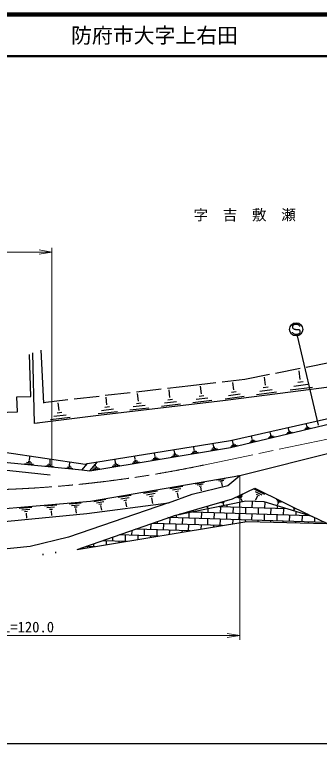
# Model space of a CAD drawing. Units: millimetres, scale not verified. Extents: x 40000 to 680000, y 20000 to 380000.
# Drawn here: x 391492 to 464533, y 205000 to 380000 of the extents above; entities that cross this region are included whole.
import ezdxf
from ezdxf.enums import TextEntityAlignment as Align

# ---------------------------------------------------------------- set-up
doc = ezdxf.new("R2010")
doc.units = ezdxf.units.MM
doc.header["$LTSCALE"] = 1000
doc.linetypes.add('CHAIN', pattern=[18.5, 12, -1.5, 3.5, -1.5])
doc.linetypes.add('DASHED', pattern=[7.5, 6, -1.5])
for name, color, linetype, lineweight in [('M-BGD', 7, 'Continuous', 25), ('M-BGD-EXST', 7, 'Continuous', 25), ('M-BMK', 2, 'CHAIN', 13), ('M-BMK-HTXT', 7, 'DASHED', 13), ('M-STR-HTXT', 7, 'Continuous', 13), ('M-TTL', 2, 'Continuous', 140), ('M-TTL-BAND', 7, 'Continuous', 25), ('M-TTL-LINE', 7, 'Continuous', 50)]:
    doc.layers.add(name, color=color, linetype=linetype, lineweight=lineweight)
doc.layers.add('M-TTL-TXT', color=7, linetype='Continuous')
doc.styles.add('ＭＳ ゴシック', font='')
doc.styles.get('ＭＳ ゴシック').set_extended_font_data('MS Gothic')

# ---------------------------------------------------------------- blocks, each defined once
blk = doc.blocks.new('open_arrow')
at = {"color": 0, "linetype": 'Continuous', "lineweight": -2}
blk.add_lwpolyline([(7.5, 1.25), (0, 0), (7.5, -1.25)], dxfattribs=at)

msp = doc.modelspace()

# ---------------------------------------------------------------- linework, layer by layer
at = {"layer": 'M-BGD'}
for p, q in [((397757, 299428), (398418, 286717)), ((395361, 288283), (395063, 298422)), ((396282, 281785), (395825, 298818)), ((459928, 292354), (459662, 294482)), ((451587, 290997), (451338, 292902)), ((436249, 288937), (436034, 290748)), ((443998, 289870), (443763, 291670)), ((451053, 290443), (452244, 290598)), ((457534, 289893), (462855, 290559)), ((474770, 291509), (457601, 289360)), ((458432, 290816), (461758, 291232)), ((459330, 291739), (460660, 291905)), ((421187, 287175), (420970, 289005)), ((428730, 288055), (428514, 289874)), ((457601, 289360), (442043, 287327)), ((442739, 288562), (445551, 288929)), ((443494, 289347), (444619, 289494)), ((449454, 288780), (454218, 289403)), ((450254, 289611), (453231, 290000)), ((392048, 288186), (395361, 288283)), ((392153, 284591), (392048, 288186)), ((442043, 287327), (411587, 283717)), ((413616, 286292), (413398, 288133)), ((427443, 286749), (430286, 287086)), ((428215, 287533), (429352, 287667)), ((434199, 286856), (438729, 287393)), ((434968, 287636), (437799, 287972)), ((435737, 288416), (436869, 288551)), ((441984, 287777), (446483, 288365)), ((402191, 284924), (401953, 286809)), ((412313, 284970), (415191, 285311)), ((413095, 285763), (414246, 285900)), ((419116, 285073), (423692, 285616)), ((419892, 285861), (422753, 286200)), ((420669, 286649), (421813, 286785)), ((426671, 285966), (431220, 286505)), ((443225, 277761), (479914, 285976)), ((378843, 284200), (392153, 284591)), ((411587, 283717), (396282, 281785)), ((400867, 283560), (403812, 283932)), ((401662, 284378), (402840, 284527)), ((411532, 284177), (416136, 284723)), ((397157, 281887), (397082, 281878)), ((397145, 281874), (397098, 281869)), ((397132, 281861), (397113, 281859)), ((397124, 281853), (397127, 281823)), ((400073, 282742), (404785, 283337)), ((443265, 276030), (467317, 281836)), ((445439, 269321), (491612, 280902)), ((457097, 279968), (457451, 280054)), ((457240, 280153), (457103, 280719)), ((461003, 280454), (462349, 280779)), ((461207, 280717), (462048, 280920)), ((461410, 280979), (461747, 281060)), ((461546, 281154), (461416, 281693)), ((448411, 278099), (448260, 278724)), ((452262, 278359), (453751, 278719)), ((452487, 278650), (453418, 278874)), ((452712, 278941), (453084, 279030)), ((452862, 279134), (452719, 279730)), ((456669, 279415), (458085, 279757)), ((456883, 279692), (457768, 279906)), ((408955, 272232), (443225, 277761)), ((439220, 276239), (439108, 276922)), ((443225, 276194), (444863, 276589)), ((443473, 276513), (444496, 276760)), ((443721, 276833), (444130, 276932)), ((443886, 277046), (443728, 277701)), ((447781, 277285), (449344, 277663)), ((448017, 277590), (448994, 277826)), ((448254, 277896), (448644, 277990)), ((389051, 274905), (408409, 272032)), ((409531, 270464), (443265, 276030)), ((429851, 274710), (429736, 275406)), ((433796, 274645), (435519, 274929)), ((434076, 274956), (435153, 275134)), ((434357, 275268), (434788, 275339)), ((434544, 275476), (434430, 276165)), ((438479, 275416), (440186, 275697)), ((438757, 275724), (439824, 275900)), ((439035, 276033), (439462, 276104)), ((376818, 273740), (407616, 270651)), ((395041, 272961), (395124, 273793)), ((399975, 272348), (400049, 273086)), ((415672, 272397), (415553, 273113)), ((420222, 272957), (420666, 273030)), ((420415, 273171), (420298, 273880)), ((424379, 273094), (426135, 273384)), ((424665, 273412), (425763, 273593)), ((424951, 273730), (425390, 273803)), ((425141, 273942), (425025, 274645)), ((429096, 273871), (430836, 274158)), ((429379, 274186), (430466, 274365)), ((429662, 274501), (430097, 274572)), ((400017, 269400), (378108, 271746)), ((393919, 272235), (395997, 272026)), ((394340, 272507), (395638, 272377)), ((394760, 272780), (395280, 272728)), ((398979, 271703), (400823, 271519)), ((399353, 271945), (400505, 271830)), ((399726, 272187), (400187, 272141)), ((404134, 271409), (405146, 271308)), ((404462, 271622), (404867, 271581)), ((404680, 271764), (404745, 272412)), ((407627, 270650), (408955, 272232)), ((408409, 272032), (408955, 272232)), ((409531, 270464), (411337, 272617)), ((410421, 271075), (411551, 271262)), ((410715, 271402), (411167, 271477)), ((410912, 271620), (410844, 272029)), ((414895, 271533), (416685, 271828)), ((415186, 271857), (416305, 272042)), ((415477, 272181), (415925, 272255)), ((419645, 272315), (421418, 272608)), ((419934, 272636), (421042, 272819)), ((403805, 271197), (405425, 271034)), ((407616, 270651), (409531, 270464)), ((410127, 270748), (411934, 271046)), ((409689, 263201), (445439, 269321)), ((441921, 268520), (439988, 268189)), ((441608, 268168), (440400, 267961)), ((441296, 267816), (440812, 267733)), ((442601, 266946), (445439, 269321)), ((445118, 269238), (444850, 269193)), ((445074, 269190), (444907, 269161)), ((445031, 269141), (444964, 269130)), ((445002, 269108), (445020, 269001)), ((431793, 266668), (428709, 266139)), ((431294, 266106), (429366, 265776)), ((434022, 264832), (442601, 266946)), ((437037, 267646), (434737, 267252)), ((436665, 267227), (435227, 266981)), ((436293, 266808), (435718, 266710)), ((436045, 266529), (436202, 265609)), ((441087, 267581), (441219, 266807)), ((443711, 263696), (449035, 266313)), ((451497, 264767), (448907, 266054)), ((449035, 266313), (462806, 259473)), ((419426, 264547), (416308, 264013)), ((425757, 265605), (422387, 265028)), ((425211, 264991), (423105, 264631)), ((424666, 264378), (423824, 264233)), ((428403, 262778), (434022, 264832)), ((430795, 265544), (430024, 265412)), ((430462, 265170), (430674, 263936)), ((446200, 264730), (444672, 263979)), ((446026, 264360), (445071, 263891)), ((449687, 264374), (449173, 263338)), ((450819, 264620), (449199, 265424)), ((450140, 264472), (449492, 264794)), ((374163, 260074), (409689, 263201)), ((428403, 262778), (404373, 254546)), ((407467, 262714), (404576, 262460)), ((408829, 260240), (428403, 262778)), ((413347, 263531), (410472, 263039)), ((412882, 263008), (411085, 262700)), ((418921, 263979), (416973, 263646)), ((418417, 263411), (417637, 263278)), ((418080, 263033), (418294, 261786)), ((424303, 263968), (424533, 262621)), ((429619, 259611), (443711, 263696)), ((446924, 263146), (429619, 259611)), ((441805, 263042), (440860, 262768)), ((441669, 262849), (441079, 262677)), ((441533, 262655), (441297, 262587)), ((441442, 262527), (441552, 262149)), ((445393, 262833), (445357, 261688)), ((445852, 263990), (445470, 263803)), ((445736, 263744), (446037, 263133)), ((451284, 263008), (446924, 263146)), ((448416, 263099), (448369, 261592)), ((462806, 259473), (451284, 263008)), ((451427, 262964), (451381, 261497)), ((455542, 262920), (454249, 263562)), ((454638, 262724), (454381, 262207)), ((455203, 262847), (454395, 263248)), ((454864, 262773), (454541, 262934)), ((395644, 261660), (392623, 261394)), ((395118, 261157), (393229, 260991)), ((401588, 262190), (398632, 261930)), ((401073, 261698), (399226, 261535)), ((400558, 261206), (399819, 261140)), ((400214, 260877), (400318, 259695)), ((406963, 262233), (405156, 262074)), ((406459, 261751), (405737, 261688)), ((406124, 261430), (406225, 260274)), ((412416, 262484), (411698, 262361)), ((412106, 262135), (412303, 260985)), ((434433, 260966), (434060, 260858)), ((434380, 260890), (434146, 260822)), ((434326, 260814), (434232, 260787)), ((434290, 260763), (434333, 260614)), ((437970, 261962), (437323, 261774)), ((437877, 261830), (437472, 261712)), ((437784, 261697), (437622, 261650)), ((437722, 261609), (437797, 261350)), ((437806, 261283), (437779, 260419)), ((456763, 261327), (440531, 261840)), ((440838, 261830), (440791, 260324)), ((442358, 262213), (442344, 261783)), ((443850, 261735), (443803, 260229)), ((446863, 261640), (446815, 260134)), ((449875, 261545), (449827, 260039)), ((452887, 261450), (452839, 259944)), ((454413, 262048), (454393, 261402)), ((455899, 261355), (455851, 259849)), ((458946, 261305), (458259, 261646)), ((458466, 261201), (458329, 260926)), ((458766, 261266), (458336, 261479)), ((458586, 261227), (458414, 261312)), ((374091, 256797), (408829, 260240)), ((394591, 260654), (393836, 260587)), ((394240, 260318), (394346, 259110)), ((406484, 251532), (429619, 259611)), ((465907, 258024), (428245, 259213)), ((428695, 259199), (428647, 257693)), ((430219, 259734), (430201, 259151)), ((431171, 260048), (431051, 260013)), ((431154, 260024), (431079, 260002)), ((431137, 259999), (431106, 259990)), ((431125, 259983), (431139, 259934)), ((431707, 259103), (431659, 257597)), ((433254, 260354), (433213, 259056)), ((462241, 259647), (434138, 260534)), ((434719, 259008), (434672, 257502)), ((434771, 260664), (434767, 260514)), ((436273, 260467), (436225, 258961)), ((439285, 260372), (439237, 258866)), ((442297, 260277), (442249, 258771)), ((445309, 260182), (445261, 258675)), ((448321, 260086), (448274, 258580)), ((451333, 259991), (451286, 258485)), ((454345, 259896), (454298, 258390)), ((457357, 259801), (457310, 258295)), ((458893, 260674), (458863, 259753)), ((460369, 259706), (460322, 258200)), ((461831, 259936), (461658, 260022)), ((461710, 259909), (461676, 259840)), ((461786, 259926), (461678, 259980)), ((461741, 259916), (461697, 259938)), ((461879, 259758), (461876, 259658)), ((466340, 257821), (462806, 259473)), ((463369, 259210), (463334, 258105)), ((406484, 251532), (447153, 258280)), ((424125, 257693), (424082, 256329)), ((441220, 257296), (424500, 257824)), ((425649, 258225), (425635, 257788)), ((427141, 257740), (427094, 256234)), ((430153, 257645), (430106, 256139)), ((433165, 257550), (433118, 256044)), ((436178, 257455), (436146, 256454)), ((437731, 258913), (437684, 257407)), ((439190, 257360), (439177, 256957)), ((440743, 258818), (440696, 257312)), ((443755, 258723), (443723, 257711)), ((446767, 258628), (446754, 258214)), ((447153, 258280), (466340, 257821)), ((449780, 258533), (449770, 258217)), ((452792, 258438), (452782, 258145)), ((455804, 258343), (455795, 258073)), ((458816, 258247), (458808, 258001)), ((461828, 258152), (461821, 257929)), ((419552, 256096), (419516, 254966)), ((433586, 256029), (420541, 256441)), ((421076, 256628), (421069, 256424)), ((422576, 256377), (422528, 254871)), ((425588, 256282), (425540, 254776)), ((428600, 256187), (428568, 255197)), ((431612, 256091), (431599, 255699)), ((404373, 254546), (395236, 252281)), ((414978, 254499), (414950, 253602)), ((425953, 254763), (416581, 255058)), ((418010, 255013), (417962, 253507)), ((421022, 254918), (420991, 253939)), ((424034, 254823), (424022, 254442)), ((395236, 252281), (383606, 251148)), ((410686, 252230), (408663, 252293)), ((408878, 252287), (408867, 251928)), ((410405, 252902), (410384, 252239)), ((418319, 253496), (412622, 253676)), ((413444, 253650), (413414, 252682)), ((416456, 253555), (416445, 253185)), ((398270, 250523), (398259, 250168)), ((401301, 251018), (401290, 250671))]:
    msp.add_line(p, q, dxfattribs=at)
at = {"layer": 'M-BGD', "linetype": 'DASHED'}
for p, q in [((446660, 292471), (467608, 296590)), ((433755, 290937), (446660, 292471)), ((398316, 286869), (433755, 290937))]:
    msp.add_line(p, q, dxfattribs=at)
at = {"layer": 'M-BGD-EXST'}
msp.add_line((459240, 302862), (464264, 281455), dxfattribs=at)
for points in [[(458162, 303562), (458154, 303574), (458146, 303587), (458138, 303599), (458131, 303611), (458124, 303623), (458117, 303636), (458111, 303649), (458105, 303662), (458101, 303675), (458096, 303688), (458095, 303692), (458094, 303696), (458093, 303700), (458092, 303704), (458092, 303708), (458091, 303712), (458090, 303717), (458089, 303721), (458089, 303725), (458088, 303729)], [(458556, 304471), (458596, 304464), (458636, 304456), (458676, 304449), (458716, 304442), (458756, 304436), (458797, 304430), (458837, 304425), (458877, 304421), (458917, 304417), (458957, 304415), (458991, 304413), (459024, 304413), (459057, 304413), (459090, 304413), (459124, 304414), (459157, 304414), (459190, 304415), (459224, 304415), (459257, 304415), (459290, 304415), (459309, 304414), (459327, 304413), (459346, 304412), (459364, 304411), (459382, 304410), (459401, 304408), (459419, 304406), (459437, 304404), (459456, 304401), (459474, 304399), (459485, 304397), (459496, 304395), (459507, 304393), (459518, 304390), (459529, 304388), (459539, 304385), (459550, 304383), (459561, 304380), (459572, 304377), (459582, 304373), (459592, 304370), (459601, 304367), (459611, 304364), (459620, 304360), (459629, 304357), (459638, 304353), (459648, 304349), (459657, 304345), (459666, 304341), (459675, 304337), (459684, 304332), (459693, 304328), (459702, 304323), (459711, 304318), (459720, 304313), (459729, 304308), (459738, 304302), (459746, 304297), (459754, 304291), (459762, 304284), (459767, 304280), (459773, 304275), (459778, 304270), (459783, 304265), (459788, 304260), (459793, 304255), (459798, 304250), (459803, 304245), (459808, 304240), (459813, 304235)]]:
    msp.add_lwpolyline(points, dxfattribs=at)
msp.add_circle((458976, 304415), 1575, dxfattribs=at)
for centre, radius, start, end in [((458518, 305012), 470, 172.36814, 193.72008), ((458504, 305000), 458, 150.0708, 170.82171), ((458517, 305012), 469, 193.7824, 222.17001), ((458777, 304841), 774, 135.15085, 149.93667), ((458689, 305169), 702, 222.25697, 242.81644), ((458622, 305008), 546, 114.63796, 136.08554), ((458834, 305457), 1024, 242.95506, 254.28289), ((458781, 304657), 932, 100.05395, 114.52623), ((458923, 303882), 1720, 90.54544, 100.1869), ((458953, 303622), 1980, 82.47698, 91.3279), ((459069, 304477), 1117, 69.27414, 82.6429), ((459231, 304905), 660, 50.33996, 69.2792), ((459241, 304934), 631, 40.39427, 49.36849), ((459114, 304791), 821, 31.07407, 42.21432), ((459564, 305062), 296, 15.48494, 31.07407), ((459693, 305106), 160, 353.24514, 12.74605), ((458719, 303997), 707, 217.94831, 228.20445), ((458732, 304030), 740, 229.12381, 248.26742), ((458882, 304408), 1147, 248.31346, 261.14941), ((459000, 305183), 1931, 261.2217, 270.98278), ((459028, 305256), 2004, 270.15164, 279.41634), ((459170, 304391), 1127, 279.49367, 291.46503), ((459336, 303970), 675, 291.45807, 309.06252), ((459416, 303864), 541, 309.52638, 337.1503), ((459408, 303869), 546, 0.82024, 42.03911), ((459404, 303857), 550, 338.2637, 2.05452)]:
    msp.add_arc(centre, radius, start, end, dxfattribs=at)
at = {"layer": 'M-BMK'}
msp.add_line((436799, 271840), (466447, 278063), dxfattribs=at)
msp.add_arc((378526, 548710), 282936, 268.26624, 281.8857, dxfattribs=at)
at = {"layer": 'M-STR-HTXT'}
for p, q in [((400378, 271750), (400378, 323993)), ((293486, 322993), (400378, 322993)), ((445439, 269321), (445439, 229899)), ((322764, 230899), (445439, 230899))]:
    msp.add_line(p, q, dxfattribs=at)
at = {"layer": 'M-TTL'}
msp.add_line((680000, 380000), (40000, 380000), dxfattribs=at)
at = {"layer": 'M-TTL-BAND'}
msp.add_line((40000, 205000), (579000, 205000), dxfattribs=at)
at = {"layer": 'M-TTL-LINE'}
msp.add_line((40000, 370000), (680000, 370000), dxfattribs=at)

# ---------------------------------------------------------------- block references
at = {"layer": 'M-STR-HTXT', "xscale": 400, "yscale": 400, "rotation": 180}
for p in [(400378, 322993), (445439, 230899)]:
    msp.add_blockref('open_arrow', p, dxfattribs=at)

# ---------------------------------------------------------------- texts
at = {"layer": 'M-BMK-HTXT', "style": 'ＭＳ ゴシック'}
msp.add_text('字\u3000吉\u3000敷\u3000瀬', height=2566, dxfattribs=at).set_placement((446618, 329855), align=Align.BOTTOM_CENTER)
at = {"layer": 'M-STR-HTXT', "style": 'ＭＳ ゴシック'}
msp.add_text('ガードレール\u3000L=120.0', height=2566, dxfattribs=at).set_placement((364223, 230899), align=Align.BOTTOM_LEFT)
at = {"layer": 'M-TTL-TXT', "style": 'ＭＳ ゴシック'}
msp.add_text('防府市大字上右田', height=3666, dxfattribs=at).set_placement((405024, 375000), align=Align.MIDDLE_LEFT)

doc.saveas('drawing.dxf')
